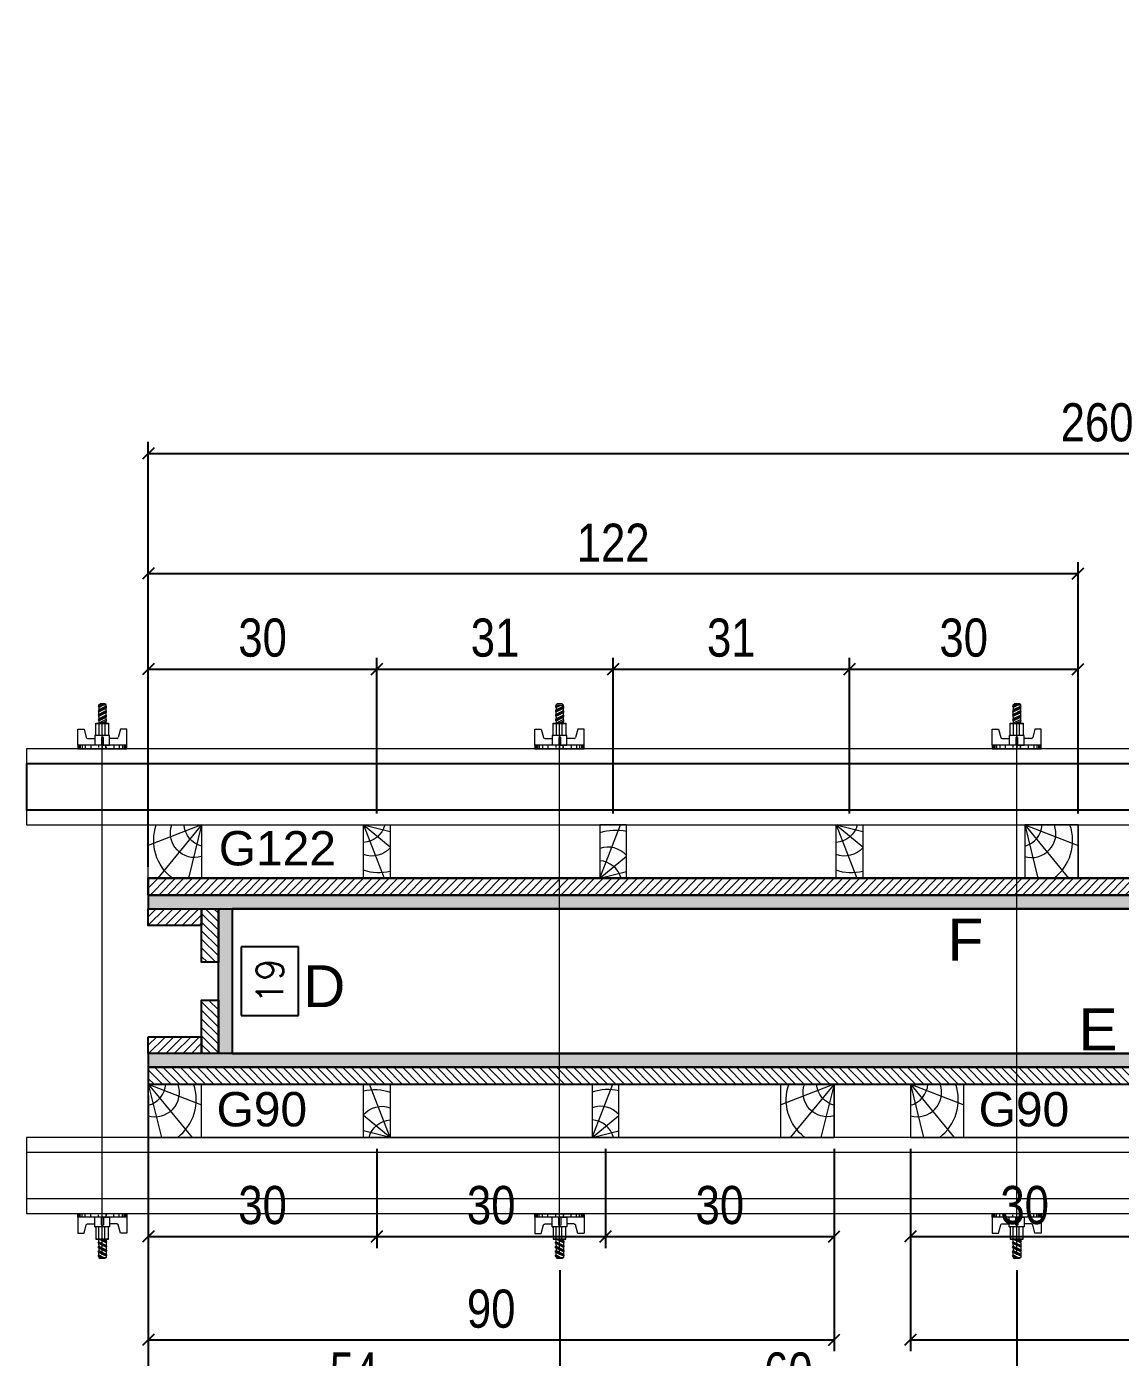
# Model space of a CAD drawing. Extents: x 2949 to 9203, y -16089 to 12527.
# Drawn here: x 4948.4 to 5235.4, y -11143.2 to -10794 of the extents above; entities that cross this region are included whole.
import ezdxf
from ezdxf.enums import TextEntityAlignment as Align

# ---------------------------------------------------------------- set-up
doc = ezdxf.new("R2010")
doc.units = 0
for name, color, linetype, lineweight in [('CONCRETO', 251, 'Continuous', 25), ('Hachura', 251, 'Continuous', 9), ('Madeira', 126, 'Continuous', 18), ('Perfil Metálico', 224, 'Continuous', 18)]:
    doc.layers.add(name, color=color, linetype=linetype, lineweight=lineweight)
for name, color, linetype in [('COTA', 241, 'Continuous'), ('MEIO_PONT', 93, 'Continuous'), ('Painéis', 200, 'Continuous'), ('SARRAFO', 251, 'Continuous'), ('TEXTO_GERAL', 7, 'Continuous')]:
    doc.layers.add(name, color=color, linetype=linetype)
doc.styles.add('ARIAL', font='arial.ttf')
doc.styles.add('COTA TECNICA 2X', font='techl___.ttf', dxfattribs={"height": 10})
doc.styles.add('ROMANS', font='romans.shx')
doc.styles.add('SANSSERIF', font='sas_____.pfb')
doc.dimstyles.new('Cota Seção interna', dxfattribs={"dimtxt": 7, "dimasz": 6, "dimexe": 0.18, "dimexo": 2, "dimgap": -4, "dimtad": 3, "dimdec": 1, "dimlfac": 0.5, "dimzin": 12, "dimdsep": 46, "dimtxsty": 'ROMANS', "dimblk": 'ARCHTICK', "dimcen": 0.09, "dimse1": 1, "dimse2": 1, "dimsd1": 1, "dimsd2": 1, "dimclrd": 180, "dimclre": 5, "dimclrt": 1, "dimadec": 0, "dimazin": 3, "dimtfac": 1, "dimtdec": 1, "dimtofl": 0, "dimtmove": 0, "dimatfit": 3, "dimldrblk": 'ARCHTICK', "dimfxl": 1, "dimtolj": 1, "dimtzin": 0, "dimarcsym": 0})
doc.dimstyles.new('SECAO PILAR', dxfattribs={"dimtxt": 10, "dimasz": 3, "dimexe": 3, "dimexo": 3, "dimgap": 3, "dimtad": 1, "dimdec": 1, "dimlfac": 0.5, "dimzin": 12, "dimdsep": 46, "dimtxsty": 'COTA TECNICA 2X', "dimblk1": 'OBLIQUE', "dimblk2": 'OBLIQUE', "dimsah": 1, "dimcen": 0.9, "dimclrd": 256, "dimclre": 256, "dimclrt": 256, "dimadec": 1, "dimazin": 3, "dimtfac": 1, "dimtdec": 1, "dimtmove": 0, "dimatfit": 3, "dimfxl": 1, "dimtolj": 1, "dimtzin": 12, "dimarcsym": 0})

# ---------------------------------------------------------------- blocks, each defined once
blk = doc.blocks.new('*D2766')
at = {"layer": 'COTA', "color": 180, "lineweight": -2, "transparency": 16777216}
for p, q in [((5019.71, -11035.46), (5004.71, -11035.46)), ((5004.71, -11035.46), (5004.71, -11053.46)), ((5019.71, -11053.46), (5019.71, -11035.46)), ((5004.71, -11053.46), (5019.71, -11053.46))]:
    blk.add_line(p, q, dxfattribs=at)
at = {"layer": 'Defpoints', "color": 0, "transparency": 16777216}
for p in [(5002.7, -11025.46), (5023.71, -11025.46), (5002.7, -11063.46)]:
    blk.add_point(p, dxfattribs=at)
at = {"layer": 'COTA', "color": 1, "transparency": 16777216, "insert": (5012.21, -11044.46), "char_height": 7, "attachment_point": 5, "rotation": 90, "style": 'ROMANS'}
blk.add_mtext('\\A1;19', dxfattribs=at)
blk = doc.blocks.new('_ArchTick')
at = {"color": 0, "linetype": 'ByBlock', "const_width": 0.15}
blk.add_lwpolyline([(-0.5, -0.5), (0.5, 0.5)], dxfattribs=at)
blk = doc.blocks.new('*D2820')
at = {"layer": 'COTA', "color": 180, "lineweight": -2, "transparency": 16777216}
for p, q in [((5283.3, -11025.96), (5257.3, -11025.96)), ((5257.3, -11025.96), (5257.3, -11040.96)), ((5283.3, -11040.96), (5283.3, -11025.96)), ((5257.3, -11040.96), (5283.3, -11040.96))]:
    blk.add_line(p, q, dxfattribs=at)
at = {"layer": 'Defpoints', "color": 0, "transparency": 16777216}
for p in [(5002.3, -11044.96), (5002.3, -11063.46), (5538.3, -11063.46)]:
    blk.add_point(p, dxfattribs=at)
at = {"layer": 'COTA', "color": 1, "transparency": 16777216, "insert": (5270.3, -11033.46), "char_height": 7, "attachment_point": 5, "style": 'ROMANS'}
blk.add_mtext('\\A1;268', dxfattribs=at)
blk = doc.blocks.new('C')
at = {"layer": 'Hachura', "color": 0}
for p, q in [((0, 3.22), (0, -3.22)), ((0.45, 3.22), (0, 3.22)), ((0.46, 3.16), (0, 3.16)), ((0.46, 3.05), (0, 3.05)), ((0.46, 2.88), (0, 2.88)), ((0, 2.75), (0, -1.16)), ((0.46, 2.65), (0, 2.65)), ((0.46, 2.23), (0, 2.23)), ((0.45, -3.23), (0.45, 3.22)), ((0.45, 3.22), (2.58, 3.22)), ((1.35, 1.94), (1.35, 0.96)), ((2.58, 2.39), (1.47, 2.09)), ((2.58, 3.22), (2.58, 2.39)), ((0.46, 1.51), (0, 1.51)), ((0.39, 0.49), (0.17, 0.49)), ((1.74, 0.97), (0.45, 0.97)), ((1.45, 0.1), (0.45, 0.1)), ((1.74, -0.97), (1.74, 0.97)), ((1.74, 0.97), (1.74, 0.84)), ((1.74, 0.97), (1.74, 0.84)), ((1.74, 0.84), (3.35, 0.84)), ((3.35, 0.45), (1.74, 0.45)), ((3.32, 0.84), (3.32, -0.84)), ((3.35, 0.84), (3.35, -0.84)), ((3.68, 0.45), (3.35, 0.45)), ((3.84, -0.52), (3.35, 0.45)), ((3.35, 0.06), (3.67, -0.57)), ((3.68, 0.45), (4.16, -0.52)), ((3.72, 0.5), (4.25, -0.57)), ((4.37, -0.55), (3.83, 0.53)), ((4.15, 0.45), (3.93, 0.45)), ((4.42, -0.52), (3.93, 0.45)), ((4.15, 0.45), (4.26, 0.45)), ((4.26, 0.45), (4.74, -0.52)), ((4.3, 0.5), (4.83, -0.57)), ((4.95, -0.55), (4.41, 0.53)), ((4.51, 0.45), (4.84, 0.45)), ((5, -0.52), (4.51, 0.45)), ((4.84, 0.45), (5.32, -0.52)), ((4.88, 0.5), (5.41, -0.57)), ((5.53, -0.55), (4.99, 0.53)), ((5.58, -0.52), (5.09, 0.45)), ((5.42, 0.45), (5.09, 0.45)), ((5.58, -0.52), (5.09, 0.45)), ((5.42, 0.45), (5.74, -0.19)), ((5.46, 0.5), (5.74, -0.07)), ((5.74, 0.19), (5.57, 0.53)), ((5.74, 0.32), (5.68, 0.45)), ((5.68, 0.45), (5.74, 0.45)), ((5.74, 0.45), (5.9, 0.29)), ((5.74, 0.45), (5.74, -0.52)), ((5.9, -0.36), (5.9, 0.29)), ((0.45, 0), (0, 0)), ((0.46, -1.52), (0, -1.52)), ((0.08, -0.48), (0.29, -0.48)), ((0.29, -0.48), (0.4, -0.48)), ((0.45, 0), (0.45, -0.97)), ((0.45, -0.16), (1.45, -0.16)), ((0.45, -0.65), (0.45, -0.32)), ((0.45, -3.23), (0.45, -0.65)), ((0.45, -0.97), (1.74, -0.97)), ((1.35, -1.94), (1.35, -0.97)), ((3.35, -0.32), (1.74, -0.32)), ((3.35, -0.84), (1.74, -0.84)), ((3.35, -0.07), (3.58, -0.52)), ((3.35, -0.52), (3.58, -0.52)), ((3.84, -0.52), (4.16, -0.52)), ((4.42, -0.52), (4.74, -0.52)), ((4.63, -0.52), (4.74, -0.52)), ((5, -0.52), (5.32, -0.52)), ((5.58, -0.52), (5.74, -0.52)), ((5.74, -0.52), (5.9, -0.36)), ((5.74, -0.52), (5.74, -0.52)), ((0.46, -2.23), (0, -2.23)), ((0.46, -2.65), (0, -2.65)), ((0.46, -2.88), (0, -2.88)), ((0.46, -3.05), (0, -3.05)), ((0.46, -3.16), (0, -3.16)), ((0, -3.22), (2.57, -3.22)), ((2.58, -2.39), (1.47, -2.1)), ((2.58, -3.23), (2.58, -2.39))]:
    blk.add_line(p, q, dxfattribs=at)
for centre, radius, start, end in [((1.52, 1.94), 0.161, 104.7436, 180), ((1.44, -0.03), 0.129, 272.695, 87.305), ((3.81, 0.39), 0.143, 25.5688, 154.4312), ((4.39, 0.39), 0.143, 25.5688, 154.4312), ((4.97, 0.39), 0.143, 25.5688, 154.4312), ((5.55, 0.39), 0.143, 25.5688, 154.4312), ((0.17, -0.37), 0.174, 221.744, 317.8592), ((3.71, -0.4), 0.174, 222.1408, 318.256), ((4.29, -0.4), 0.174, 222.1408, 318.256), ((4.87, -0.4), 0.174, 222.1408, 318.256), ((5.45, -0.4), 0.174, 222.1408, 318.256), ((5.61, -0.4), 0.174, 317.8592, 318.256), ((1.52, -1.94), 0.161, 180, 255.2564)]:
    blk.add_arc(centre, radius, start, end, dxfattribs=at)
blk = doc.blocks.new('_Oblique')
at = {"color": 0, "linetype": 'ByBlock', "lineweight": -2}
blk.add_line((-0.5, -0.5), (0.5, 0.5), dxfattribs=at)
blk = doc.blocks.new('*D2807')
at = {"layer": 'COTA', "lineweight": -2, "transparency": 16777216}
for p, q in [((4980.3, -11074.46), (4980.3, -11175.6)), ((5560.3, -11074.46), (5560.3, -11175.6)), ((5560.3, -11172.6), (4980.3, -11172.6))]:
    blk.add_line(p, q, dxfattribs=at)
at = {"layer": 'Defpoints', "color": 0, "transparency": 16777216}
for p in [(4980.3, -11071.46), (5560.3, -11071.46), (4980.3, -11172.6)]:
    blk.add_point(p, dxfattribs=at)
at = {"layer": 'COTA', "lineweight": -2, "transparency": 16777216, "xscale": 3, "yscale": 3, "zscale": 3, "rotation": 180}
blk.add_blockref('_Oblique', (4980.3, -11172.6), dxfattribs=at)
at = {"layer": 'COTA', "lineweight": -2, "transparency": 16777216, "xscale": 3, "yscale": 3, "zscale": 3}
blk.add_blockref('_Oblique', (5560.3, -11172.6), dxfattribs=at)
at = {"layer": 'COTA', "transparency": 16777216, "insert": (5270.3, -11164.47), "char_height": 10, "attachment_point": 5, "style": 'COTA TECNICA 2X'}
blk.add_mtext('\\A1;290 PAINEL', dxfattribs=at)
blk = doc.blocks.new('*D2808')
at = {"layer": 'COTA', "lineweight": -2, "transparency": 16777216}
for p, q in [((4980.3, -11014.46), (4980.3, -10902.97)), ((5500.3, -11014.46), (5500.3, -10902.97)), ((4980.3, -10905.97), (5500.3, -10905.97))]:
    blk.add_line(p, q, dxfattribs=at)
at = {"layer": 'Defpoints', "color": 0, "transparency": 16777216}
for p in [(5500.3, -10905.97), (4980.3, -11017.46), (5500.3, -11017.46)]:
    blk.add_point(p, dxfattribs=at)
at = {"layer": 'COTA', "lineweight": -2, "transparency": 16777216, "xscale": 3, "yscale": 3, "zscale": 3, "rotation": 180}
blk.add_blockref('_Oblique', (4980.3, -10905.97), dxfattribs=at)
at = {"layer": 'COTA', "lineweight": -2, "transparency": 16777216, "xscale": 3, "yscale": 3, "zscale": 3}
blk.add_blockref('_Oblique', (5500.3, -10905.97), dxfattribs=at)
at = {"layer": 'COTA', "transparency": 16777216, "insert": (5229.3, -10897.87), "char_height": 10, "attachment_point": 5, "style": 'COTA TECNICA 2X'}
blk.add_mtext('\\A1;260', dxfattribs=at)
blk = doc.blocks.new('PONTALETE')
at = {"layer": 'Madeira'}
for q in [(2.71, 7), (7, 5.76), (7, 1.74)]:
    blk.add_line((0, 0), q, dxfattribs=at)
blk.add_lwpolyline([(0, 0), (7, 0), (7, 7), (0, 7)], close=True, dxfattribs=at)
for centre, radius, start, end in [((2.04, 0.06), 6.23, 37.2818, 109.0913), ((1.09, 0.9), 3.19, 343.603, 109.9847), ((-0.21, -0.78), 3.09, 14.6322, 86.0383)]:
    blk.add_arc(centre, radius, start, end, dxfattribs=at)
blk = doc.blocks.new('MEIO PONTALETE')
at = {"layer": 'Madeira'}
for q in [(2.71, 7), (3.5, 2.88), (3.5, 0.87)]:
    blk.add_line((0, 0), q, dxfattribs=at)
blk.add_lwpolyline([(0, 0), (3.5, 0), (3.5, 7), (0, 7)], close=True, dxfattribs=at)
for centre, radius, start, end in [((2.04, 0.06), 6.23, 76.4499, 109.0913), ((1.09, 0.9), 3.19, 40.9063, 109.9847), ((-0.21, -0.78), 3.09, 14.6322, 86.0383)]:
    blk.add_arc(centre, radius, start, end, dxfattribs=at)
blk = doc.blocks.new('*D2811')
at = {"layer": 'COTA', "lineweight": -2, "transparency": 16777216}
for p, q in [((4980.3, -11088.46), (4980.3, -11114.48)), ((5040.3, -11088.46), (5040.3, -11114.48)), ((4980.3, -11111.48), (5040.3, -11111.48))]:
    blk.add_line(p, q, dxfattribs=at)
at = {"layer": 'Defpoints', "color": 0, "transparency": 16777216}
for p in [(4980.3, -11085.46), (5040.3, -11085.46), (5040.3, -11111.48)]:
    blk.add_point(p, dxfattribs=at)
at = {"layer": 'COTA', "lineweight": -2, "transparency": 16777216, "xscale": 3, "yscale": 3, "zscale": 3, "rotation": 180}
blk.add_blockref('_Oblique', (4980.3, -11111.48), dxfattribs=at)
at = {"layer": 'COTA', "lineweight": -2, "transparency": 16777216, "xscale": 3, "yscale": 3, "zscale": 3}
blk.add_blockref('_Oblique', (5040.3, -11111.48), dxfattribs=at)
at = {"layer": 'COTA', "transparency": 16777216, "insert": (5010.3, -11103.27), "char_height": 10, "attachment_point": 5, "style": 'COTA TECNICA 2X'}
blk.add_mtext('\\A1;30', dxfattribs=at)
blk = doc.blocks.new('*D2812')
at = {"layer": 'COTA', "lineweight": -2, "transparency": 16777216}
for p, q in [((5040.3, -11088.46), (5040.3, -11114.48)), ((5100.3, -11088.46), (5100.3, -11114.48)), ((5040.3, -11111.48), (5100.3, -11111.48))]:
    blk.add_line(p, q, dxfattribs=at)
at = {"layer": 'Defpoints', "color": 0, "transparency": 16777216}
for p in [(5040.3, -11085.46), (5100.3, -11085.46), (5100.3, -11111.48)]:
    blk.add_point(p, dxfattribs=at)
at = {"layer": 'COTA', "lineweight": -2, "transparency": 16777216, "xscale": 3, "yscale": 3, "zscale": 3, "rotation": 180}
blk.add_blockref('_Oblique', (5040.3, -11111.48), dxfattribs=at)
at = {"layer": 'COTA', "lineweight": -2, "transparency": 16777216, "xscale": 3, "yscale": 3, "zscale": 3}
blk.add_blockref('_Oblique', (5100.3, -11111.48), dxfattribs=at)
at = {"layer": 'COTA', "transparency": 16777216, "insert": (5070.3, -11103.27), "char_height": 10, "attachment_point": 5, "style": 'COTA TECNICA 2X'}
blk.add_mtext('\\A1;30', dxfattribs=at)
blk = doc.blocks.new('*D2813')
at = {"layer": 'COTA', "lineweight": -2, "transparency": 16777216}
for p, q in [((5100.3, -11088.46), (5100.3, -11114.48)), ((5160.3, -11088.46), (5160.3, -11114.48)), ((5100.3, -11111.48), (5160.3, -11111.48))]:
    blk.add_line(p, q, dxfattribs=at)
at = {"layer": 'Defpoints', "color": 0, "transparency": 16777216}
for p in [(5100.3, -11085.46), (5160.3, -11085.46), (5160.3, -11111.48)]:
    blk.add_point(p, dxfattribs=at)
at = {"layer": 'COTA', "lineweight": -2, "transparency": 16777216, "xscale": 3, "yscale": 3, "zscale": 3, "rotation": 180}
blk.add_blockref('_Oblique', (5100.3, -11111.48), dxfattribs=at)
at = {"layer": 'COTA', "lineweight": -2, "transparency": 16777216, "xscale": 3, "yscale": 3, "zscale": 3}
blk.add_blockref('_Oblique', (5160.3, -11111.48), dxfattribs=at)
at = {"layer": 'COTA', "transparency": 16777216, "insert": (5130.3, -11103.27), "char_height": 10, "attachment_point": 5, "style": 'COTA TECNICA 2X'}
blk.add_mtext('\\A1;30', dxfattribs=at)
blk = doc.blocks.new('*D2814')
at = {"layer": 'COTA', "lineweight": -2, "transparency": 16777216}
for p, q in [((4980.3, -11088.46), (4980.3, -11141.59)), ((5160.3, -11088.46), (5160.3, -11141.59)), ((4980.3, -11138.59), (5160.3, -11138.59))]:
    blk.add_line(p, q, dxfattribs=at)
at = {"layer": 'Defpoints', "color": 0, "transparency": 16777216}
for p in [(4980.3, -11085.46), (5160.3, -11085.46), (5160.3, -11138.59)]:
    blk.add_point(p, dxfattribs=at)
at = {"layer": 'COTA', "lineweight": -2, "transparency": 16777216, "xscale": 3, "yscale": 3, "zscale": 3, "rotation": 180}
blk.add_blockref('_Oblique', (4980.3, -11138.59), dxfattribs=at)
at = {"layer": 'COTA', "lineweight": -2, "transparency": 16777216, "xscale": 3, "yscale": 3, "zscale": 3}
blk.add_blockref('_Oblique', (5160.3, -11138.59), dxfattribs=at)
at = {"layer": 'COTA', "transparency": 16777216, "insert": (5070.3, -11130.46), "char_height": 10, "attachment_point": 5, "style": 'COTA TECNICA 2X'}
blk.add_mtext('\\A1;90', dxfattribs=at)
blk = doc.blocks.new('*D2757')
at = {"layer": 'COTA', "lineweight": -2, "transparency": 16777216}
for p, q in [((5180.3, -11088.46), (5180.3, -11114.48)), ((5240.3, -11088.46), (5240.3, -11114.48)), ((5180.3, -11111.48), (5240.3, -11111.48))]:
    blk.add_line(p, q, dxfattribs=at)
at = {"layer": 'Defpoints', "color": 0, "transparency": 16777216}
for p in [(5180.3, -11085.46), (5240.3, -11085.46), (5240.3, -11111.48)]:
    blk.add_point(p, dxfattribs=at)
at = {"layer": 'COTA', "lineweight": -2, "transparency": 16777216, "xscale": 3, "yscale": 3, "zscale": 3, "rotation": 180}
blk.add_blockref('_Oblique', (5180.3, -11111.48), dxfattribs=at)
at = {"layer": 'COTA', "lineweight": -2, "transparency": 16777216, "xscale": 3, "yscale": 3, "zscale": 3}
blk.add_blockref('_Oblique', (5240.3, -11111.48), dxfattribs=at)
at = {"layer": 'COTA', "transparency": 16777216, "insert": (5210.3, -11103.27), "char_height": 10, "attachment_point": 5, "style": 'COTA TECNICA 2X'}
blk.add_mtext('\\A1;30', dxfattribs=at)
blk = doc.blocks.new('*D2760')
at = {"layer": 'COTA', "lineweight": -2, "transparency": 16777216}
for p, q in [((5180.3, -11088.46), (5180.3, -11141.59)), ((5360.3, -11088.46), (5360.3, -11141.59)), ((5180.3, -11138.59), (5360.3, -11138.59))]:
    blk.add_line(p, q, dxfattribs=at)
at = {"layer": 'Defpoints', "color": 0, "transparency": 16777216}
for p in [(5180.3, -11085.46), (5360.3, -11085.46), (5360.3, -11138.59)]:
    blk.add_point(p, dxfattribs=at)
at = {"layer": 'COTA', "lineweight": -2, "transparency": 16777216, "xscale": 3, "yscale": 3, "zscale": 3, "rotation": 180}
blk.add_blockref('_Oblique', (5180.3, -11138.59), dxfattribs=at)
at = {"layer": 'COTA', "lineweight": -2, "transparency": 16777216, "xscale": 3, "yscale": 3, "zscale": 3}
blk.add_blockref('_Oblique', (5360.3, -11138.59), dxfattribs=at)
at = {"layer": 'COTA', "transparency": 16777216, "insert": (5270.3, -11130.46), "char_height": 10, "attachment_point": 5, "style": 'COTA TECNICA 2X'}
blk.add_mtext('\\A1;90', dxfattribs=at)
blk = doc.blocks.new('*D2815')
at = {"layer": 'COTA', "lineweight": -2, "transparency": 16777216}
for p, q in [((4980.3, -11000.46), (4980.3, -10959.59)), ((5040.3, -11000.46), (5040.3, -10959.59)), ((4980.3, -10962.59), (5040.3, -10962.59))]:
    blk.add_line(p, q, dxfattribs=at)
at = {"layer": 'Defpoints', "color": 0, "transparency": 16777216}
for p in [(5040.3, -10962.59), (4980.3, -11003.46), (5040.3, -11003.46)]:
    blk.add_point(p, dxfattribs=at)
at = {"layer": 'COTA', "lineweight": -2, "transparency": 16777216, "xscale": 3, "yscale": 3, "zscale": 3, "rotation": 180}
blk.add_blockref('_Oblique', (4980.3, -10962.59), dxfattribs=at)
at = {"layer": 'COTA', "lineweight": -2, "transparency": 16777216, "xscale": 3, "yscale": 3, "zscale": 3}
blk.add_blockref('_Oblique', (5040.3, -10962.59), dxfattribs=at)
at = {"layer": 'COTA', "transparency": 16777216, "insert": (5010.3, -10954.37), "char_height": 10, "attachment_point": 5, "style": 'COTA TECNICA 2X'}
blk.add_mtext('\\A1;30', dxfattribs=at)
blk = doc.blocks.new('*D2816')
at = {"layer": 'COTA', "lineweight": -2, "transparency": 16777216}
for p, q in [((5040.3, -11000.46), (5040.3, -10959.59)), ((5102.3, -11000.46), (5102.3, -10959.59)), ((5040.3, -10962.59), (5102.3, -10962.59))]:
    blk.add_line(p, q, dxfattribs=at)
at = {"layer": 'Defpoints', "color": 0, "transparency": 16777216}
for p in [(5102.3, -10962.59), (5040.3, -11003.46), (5102.3, -11003.46)]:
    blk.add_point(p, dxfattribs=at)
at = {"layer": 'COTA', "lineweight": -2, "transparency": 16777216, "xscale": 3, "yscale": 3, "zscale": 3, "rotation": 180}
blk.add_blockref('_Oblique', (5040.3, -10962.59), dxfattribs=at)
at = {"layer": 'COTA', "lineweight": -2, "transparency": 16777216, "xscale": 3, "yscale": 3, "zscale": 3}
blk.add_blockref('_Oblique', (5102.3, -10962.59), dxfattribs=at)
at = {"layer": 'COTA', "transparency": 16777216, "insert": (5071.3, -10954.37), "char_height": 10, "attachment_point": 5, "style": 'COTA TECNICA 2X'}
blk.add_mtext('\\A1;31', dxfattribs=at)
blk = doc.blocks.new('*D2817')
at = {"layer": 'COTA', "lineweight": -2, "transparency": 16777216}
for p, q in [((5102.3, -11000.46), (5102.3, -10959.59)), ((5164.3, -11000.46), (5164.3, -10959.59)), ((5102.3, -10962.59), (5164.3, -10962.59))]:
    blk.add_line(p, q, dxfattribs=at)
at = {"layer": 'Defpoints', "color": 0, "transparency": 16777216}
for p in [(5164.3, -10962.59), (5102.3, -11003.46), (5164.3, -11003.46)]:
    blk.add_point(p, dxfattribs=at)
at = {"layer": 'COTA', "lineweight": -2, "transparency": 16777216, "xscale": 3, "yscale": 3, "zscale": 3, "rotation": 180}
blk.add_blockref('_Oblique', (5102.3, -10962.59), dxfattribs=at)
at = {"layer": 'COTA', "lineweight": -2, "transparency": 16777216, "xscale": 3, "yscale": 3, "zscale": 3}
blk.add_blockref('_Oblique', (5164.3, -10962.59), dxfattribs=at)
at = {"layer": 'COTA', "transparency": 16777216, "insert": (5133.3, -10954.37), "char_height": 10, "attachment_point": 5, "style": 'COTA TECNICA 2X'}
blk.add_mtext('\\A1;31', dxfattribs=at)
blk = doc.blocks.new('*D2818')
at = {"layer": 'COTA', "lineweight": -2, "transparency": 16777216}
for p, q in [((5164.3, -11000.46), (5164.3, -10959.59)), ((5224.3, -11000.46), (5224.3, -10959.59)), ((5164.3, -10962.59), (5224.3, -10962.59))]:
    blk.add_line(p, q, dxfattribs=at)
at = {"layer": 'Defpoints', "color": 0, "transparency": 16777216}
for p in [(5224.3, -10962.59), (5164.3, -11003.46), (5224.3, -11003.46)]:
    blk.add_point(p, dxfattribs=at)
at = {"layer": 'COTA', "lineweight": -2, "transparency": 16777216, "xscale": 3, "yscale": 3, "zscale": 3, "rotation": 180}
blk.add_blockref('_Oblique', (5164.3, -10962.59), dxfattribs=at)
at = {"layer": 'COTA', "lineweight": -2, "transparency": 16777216, "xscale": 3, "yscale": 3, "zscale": 3}
blk.add_blockref('_Oblique', (5224.3, -10962.59), dxfattribs=at)
at = {"layer": 'COTA', "transparency": 16777216, "insert": (5194.3, -10954.37), "char_height": 10, "attachment_point": 5, "style": 'COTA TECNICA 2X'}
blk.add_mtext('\\A1;30', dxfattribs=at)
blk = doc.blocks.new('*D2819')
at = {"layer": 'COTA', "lineweight": -2, "transparency": 16777216}
for p, q in [((4980.3, -11000.46), (4980.3, -10934.47)), ((5224.3, -11000.46), (5224.3, -10934.47)), ((4980.3, -10937.47), (5224.3, -10937.47))]:
    blk.add_line(p, q, dxfattribs=at)
at = {"layer": 'Defpoints', "color": 0, "transparency": 16777216}
for p in [(5224.3, -10937.47), (4980.3, -11003.46), (5224.3, -11003.46)]:
    blk.add_point(p, dxfattribs=at)
at = {"layer": 'COTA', "lineweight": -2, "transparency": 16777216, "xscale": 3, "yscale": 3, "zscale": 3, "rotation": 180}
blk.add_blockref('_Oblique', (4980.3, -10937.47), dxfattribs=at)
at = {"layer": 'COTA', "lineweight": -2, "transparency": 16777216, "xscale": 3, "yscale": 3, "zscale": 3}
blk.add_blockref('_Oblique', (5224.3, -10937.47), dxfattribs=at)
at = {"layer": 'COTA', "transparency": 16777216, "insert": (5102.3, -10929.41), "char_height": 10, "attachment_point": 5, "style": 'COTA TECNICA 2X'}
blk.add_mtext('\\A1;122', dxfattribs=at)
blk = doc.blocks.new('*D2797')
at = {"layer": 'COTA', "lineweight": -2, "transparency": 16777216}
for p, q in [((4980.3, -11088.46), (4980.3, -11158.06)), ((5088.28, -11120.27), (5088.28, -11158.06)), ((4980.3, -11155.06), (5088.28, -11155.06))]:
    blk.add_line(p, q, dxfattribs=at)
at = {"layer": 'Defpoints', "color": 0, "transparency": 16777216}
for p in [(4980.3, -11085.46), (5088.28, -11117.27), (5088.28, -11155.06)]:
    blk.add_point(p, dxfattribs=at)
at = {"layer": 'COTA', "lineweight": -2, "transparency": 16777216, "xscale": 3, "yscale": 3, "zscale": 3, "rotation": 180}
blk.add_blockref('_Oblique', (4980.3, -11155.06), dxfattribs=at)
at = {"layer": 'COTA', "lineweight": -2, "transparency": 16777216, "xscale": 3, "yscale": 3, "zscale": 3}
blk.add_blockref('_Oblique', (5088.28, -11155.06), dxfattribs=at)
at = {"layer": 'COTA', "transparency": 16777216, "insert": (5034.29, -11146.95), "char_height": 10, "attachment_point": 5, "style": 'COTA TECNICA 2X'}
blk.add_mtext('\\A1;54', dxfattribs=at)
blk = doc.blocks.new('*D2798')
at = {"layer": 'COTA', "linetype": 'ByBlock', "lineweight": -2, "transparency": 16777216}
for p, q in [((5088.28, -11120.27), (5088.28, -11158.06)), ((5208.28, -11120.26), (5208.28, -11158.06)), ((5088.28, -11155.06), (5208.28, -11155.06))]:
    blk.add_line(p, q, dxfattribs=at)
at = {"layer": 'Defpoints', "color": 0, "linetype": 'ByBlock', "transparency": 16777216}
for p in [(5088.28, -11117.27), (5208.28, -11117.26), (5208.28, -11155.06)]:
    blk.add_point(p, dxfattribs=at)
at = {"layer": 'COTA', "linetype": 'ByBlock', "lineweight": -2, "transparency": 16777216, "xscale": 3, "yscale": 3, "zscale": 3, "rotation": 180}
blk.add_blockref('_Oblique', (5088.28, -11155.06), dxfattribs=at)
at = {"layer": 'COTA', "linetype": 'ByBlock', "lineweight": -2, "transparency": 16777216, "xscale": 3, "yscale": 3, "zscale": 3}
blk.add_blockref('_Oblique', (5208.28, -11155.06), dxfattribs=at)
at = {"layer": 'COTA', "linetype": 'ByBlock', "transparency": 16777216, "insert": (5148.28, -11146.95), "char_height": 10, "attachment_point": 5, "style": 'COTA TECNICA 2X'}
blk.add_mtext('\\A1;60', dxfattribs=at)
blk = doc.blocks.new('*D2799')
at = {"layer": 'COTA', "linetype": 'ByBlock', "lineweight": -2, "transparency": 16777216}
for p, q in [((5208.28, -11120.26), (5208.28, -11158.06)), ((5328.28, -11120.28), (5328.28, -11158.06)), ((5208.28, -11155.06), (5328.28, -11155.06))]:
    blk.add_line(p, q, dxfattribs=at)
at = {"layer": 'Defpoints', "color": 0, "linetype": 'ByBlock', "transparency": 16777216}
for p in [(5208.28, -11117.26), (5328.28, -11117.28), (5328.28, -11155.06)]:
    blk.add_point(p, dxfattribs=at)
at = {"layer": 'COTA', "linetype": 'ByBlock', "lineweight": -2, "transparency": 16777216, "xscale": 3, "yscale": 3, "zscale": 3, "rotation": 180}
blk.add_blockref('_Oblique', (5208.28, -11155.06), dxfattribs=at)
at = {"layer": 'COTA', "linetype": 'ByBlock', "lineweight": -2, "transparency": 16777216, "xscale": 3, "yscale": 3, "zscale": 3}
blk.add_blockref('_Oblique', (5328.28, -11155.06), dxfattribs=at)
at = {"layer": 'COTA', "linetype": 'ByBlock', "transparency": 16777216, "insert": (5268.28, -11146.95), "char_height": 10, "attachment_point": 5, "style": 'COTA TECNICA 2X'}
blk.add_mtext('\\A1;60', dxfattribs=at)

msp = doc.modelspace()

# ---------------------------------------------------------------- hatches: boundary and pattern name
at = {"layer": 'Hachura'}
h = msp.add_hatch(dxfattribs=at)
h.set_pattern_fill('ANSI31', color=256, scale=0.5, angle=360, style=0)
h.set_pattern_definition([(45, (15384.6657, 12261.9608), (-1.12253202, 1.12253202), [])])
h.paths.add_polyline_path([(4980.3, -11021.86), (4980.3, -11017.46), (5500.3, -11017.46), (5500.3, -11021.86)])
h = msp.add_hatch(color=256, dxfattribs=at)
h.dxf.hatch_style = 1
h.paths.add_polyline_path([(4980.3, -11025.46), (5500.3, -11025.46), (5500.3, -11021.86), (4980.3, -11021.86)])
h = msp.add_hatch(dxfattribs=at)
h.set_pattern_fill('ANSI31', color=256, scale=0.5, angle=180, style=0)
h.set_pattern_definition([(225, (-3796.238, -33413.6555), (1.12253202, -1.12253202), [])])
h.paths.add_polyline_path([(4994.3, -11029.86), (4994.3, -11025.46), (4980.3, -11025.46), (4980.3, -11029.86)])
h = msp.add_hatch(dxfattribs=at)
h.set_pattern_fill('ANSI31', color=256, scale=0.5, angle=90, style=0)
h.set_pattern_definition([(135, (-16867.4943, -890.8955), (-1.12253202, -1.12253202), [])])
h.paths.add_polyline_path([(4994.3, -11039.46), (4998.7, -11039.46), (4998.7, -11025.46), (4994.3, -11025.46)])
h = msp.add_hatch(color=256, dxfattribs=at)
h.dxf.hatch_style = 1
h.paths.add_polyline_path([(5002.3, -11063.46), (4998.7, -11063.46), (4998.7, -11025.46), (5002.3, -11025.46)])
h = msp.add_hatch(dxfattribs=at)
h.set_pattern_fill('ANSI31', color=256, scale=0.5, angle=90, style=0)
h.set_pattern_definition([(135, (-16867.4943, -866.8955), (-1.12253202, -1.12253202), [])])
h.paths.add_polyline_path([(4994.3, -11063.46), (4998.7, -11063.46), (4998.7, -11049.46), (4994.3, -11049.46)])
h = msp.add_hatch(dxfattribs=at)
h.set_pattern_fill('ANSI31', color=256, scale=0.5, angle=180, style=0)
h.set_pattern_definition([(225, (-3796.238, -33380.0555), (1.12253202, -1.12253202), [])])
h.paths.add_polyline_path([(4994.3, -11063.46), (4994.3, -11059.06), (4980.3, -11059.06), (4980.3, -11063.46)])
h = msp.add_hatch(color=256, dxfattribs=at)
h.dxf.hatch_style = 1
h.paths.add_polyline_path([(5560.3, -11067.06), (5560.3, -11063.46), (4980.3, -11063.46), (4980.3, -11067.06)])
h = msp.add_hatch(dxfattribs=at)
h.set_pattern_fill('ANSI31', color=256, scale=0.5, angle=270, style=0)
h.set_pattern_definition([(315, (-2381.0758, -21711.75), (1.12253202, 1.12253202), [])])
h.paths.add_polyline_path([(4980.3, -11071.46), (4980.3, -11067.06), (5560.3, -11067.06), (5560.3, -11071.46)])

# ---------------------------------------------------------------- linework, layer by layer
at = {"layer": 'CONCRETO', "color": 2}
msp.add_lwpolyline([(5538.3, -10587.46), (5500.3, -10587.46), (5500.3, -11025.46), (5002.3, -11025.46), (5002.3, -11063.46), (5538.3, -11063.46)], close=True, dxfattribs=at)
at = {"layer": 'Hachura'}
for p, q in [((4968.21, -11116.26), (4968.22, -10976.46)), ((5088.21, -11116.27), (5088.22, -10976.47)), ((5208.21, -11116.27), (5208.22, -10976.47))]:
    msp.add_line(p, q, dxfattribs=at)
at = {"layer": 'Madeira'}
for points in [[(4980.3, -11017.46), (4980.3, -11003.46), (5224.3, -11003.46), (5224.3, -11017.46)], [(5560.3, -11071.46), (5560.3, -11085.46), (4980.3, -11085.46), (4980.3, -11071.46)], [(4980.3, -11071.46), (4980.3, -11085.46), (5160.3, -11085.46), (5160.3, -11071.46)], [(5180.3, -11071.46), (5180.3, -11085.46), (5360.3, -11085.46), (5360.3, -11071.46)]]:
    msp.add_lwpolyline(points, close=True, dxfattribs=at)
at = {"layer": 'Painéis'}
for points in [[(4980.3, -11025.46), (5500.3, -11025.46), (5500.3, -11021.86), (4980.3, -11021.86)], [(5002.3, -11063.46), (4998.7, -11063.46), (4998.7, -11025.46), (5002.3, -11025.46)], [(5560.3, -11067.06), (5560.3, -11063.46), (4980.3, -11063.46), (4980.3, -11067.06)]]:
    msp.add_lwpolyline(points, close=True, dxfattribs=at)
at = {"layer": 'Perfil Metálico'}
for points in [[(4948.36, -10983.46), (4948.36, -11003.46), (5492.3, -11003.46), (5492.3, -10983.46)], [(4948.36, -11085.46), (4948.36, -11105.46), (5598.62, -11105.46), (5598.62, -11085.46)], [(5598.62, -11101.46), (5598.62, -11089.46), (4948.36, -11089.46), (4948.36, -11101.46)]]:
    msp.add_lwpolyline(points, close=True, dxfattribs=at)
at = {"layer": 'SARRAFO'}
for points in [[(5492.3, -10999.46), (5492.3, -10987.46), (4948.36, -10987.46), (4948.36, -10999.46)], [(5500.3, -11017.46), (4980.3, -11017.46), (4980.3, -11021.86), (5500.3, -11021.86)], [(5500.3, -11017.46), (5500.3, -11021.86), (4980.3, -11021.86), (4980.3, -11017.46)], [(4980.3, -11025.46), (4994.3, -11025.46), (4994.3, -11029.86), (4980.3, -11029.86)], [(4998.7, -11025.46), (4998.7, -11039.46), (4994.3, -11039.46), (4994.3, -11025.46)], [(4998.7, -11049.46), (4998.7, -11063.46), (4994.3, -11063.46), (4994.3, -11049.46)], [(4980.3, -11059.06), (4994.3, -11059.06), (4994.3, -11063.46), (4980.3, -11063.46)], [(5560.3, -11067.06), (4980.3, -11067.06), (4980.3, -11071.46), (5560.3, -11071.46)], [(5560.3, -11067.06), (4980.3, -11067.06), (4980.3, -11071.46), (5560.3, -11071.46)]]:
    msp.add_lwpolyline(points, close=True, dxfattribs=at)

# ---------------------------------------------------------------- block references
at = {"layer": 'Hachura', "linetype": 'Continuous', "yscale": 2, "zscale": 2}
for p, xscale, rotation in [((4968.21, -10983.46), 2, 90.00000000000001), ((5088.21, -10983.47), 2, 90.00000000000001), ((5208.21, -10983.46), 2, 90.00000000000001), ((4968.21, -11105.46), -2, 90), ((5088.21, -11105.47), -2, 90), ((5208.21, -11105.46), -2, 90)]:
    msp.add_blockref('C', p, dxfattribs=dict(at, xscale=xscale, rotation=rotation))
at = {"layer": 'Madeira'}
for name, p, xscale, yscale, zscale, rotation in [('PONTALETE', (4994.3, -11003.46), -2, 2, 2, 90), ('MEIO PONTALETE', (5036.8, -11003.46), -1.999999997962732, 1.999999997962732, 1.999999997962732, 180), ('MEIO PONTALETE', (5160.8, -11003.46), -1.999999997962732, 1.999999997962732, 1.999999997962732, 180), ('PONTALETE', (5210.3, -11003.46), 2, 2, 2, 270)]:
    msp.add_blockref(name, p, dxfattribs=dict(at, xscale=xscale, yscale=yscale, zscale=zscale, rotation=rotation))
at = {"layer": 'Madeira', "xscale": 1.999999997962732, "yscale": 1.999999997962732, "zscale": 1.999999997962732}
msp.add_blockref('MEIO PONTALETE', (5098.8, -11017.46), dxfattribs=at)
at = {"layer": 'MEIO_PONT', "yscale": 2, "zscale": 2}
for p, xscale, rotation in [((4980.3, -11071.46), 2, 270), ((5160.3, -11071.46), -2, 90.00000000000007), ((5180.3, -11071.46), 2, 270)]:
    msp.add_blockref('PONTALETE', p, dxfattribs=dict(at, xscale=xscale, rotation=rotation))
at = {"layer": 'MEIO_PONT', "yscale": 1.999999997962732, "zscale": 1.999999997962732}
for p, xscale in [((5043.8, -11085.46), -1.999999997962732), ((5096.8, -11085.46), 1.999999997962732)]:
    msp.add_blockref('MEIO PONTALETE', p, dxfattribs=dict(at, xscale=xscale))

# ---------------------------------------------------------------- texts
at = {"layer": 'TEXTO_GERAL', "color": 0, "linetype": 'Continuous', "style": 'SANSSERIF'}
for s, p in [('G122', (4998.8, -11009.58)), ('G90', (4998.22, -11078.06)), ('G90', (5198.22, -11078.06))]:
    msp.add_text(s, height=9, dxfattribs=at).set_placement(p, align=Align.MIDDLE_LEFT)
at = {"layer": 'TEXTO_GERAL', "style": 'ARIAL'}
for s, p in [('F', (5194.78, -11033.6)), ('D', (5026.46, -11045.78)), ('E', (5229.58, -11057.11))]:
    msp.add_text(s, height=11, dxfattribs=at).set_placement(p, align=Align.MIDDLE_CENTER)

# ---------------------------------------------------------------- dimensions: what is measured, and where the dimension line sits
at = {"layer": 'COTA'}
dim = msp.add_linear_dim(base=(5500.3, -10905.97), p1=(4980.3, -11017.46), p2=(5500.3, -11017.46), dimstyle='SECAO PILAR', dxfattribs=at)
dim.commit()
dim.dimension.update_dxf_attribs({"geometry": '*D2808', "text_midpoint": (5229.3, -10905.97), "dimtype": 160})
for base, p1, p2, picture, middle in [((5224.3, -10937.47), (4980.3, -11003.46), (5224.3, -11003.46), '*D2819', (5102.3, -10929.41)), ((5040.3, -10962.59), (4980.3, -11003.46), (5040.3, -11003.46), '*D2815', (5010.3, -10954.37)), ((5102.3, -10962.59), (5040.3, -11003.46), (5102.3, -11003.46), '*D2816', (5071.3, -10954.37)), ((5164.3, -10962.59), (5102.3, -11003.46), (5164.3, -11003.46), '*D2817', (5133.3, -10954.37)), ((5224.3, -10962.59), (5164.3, -11003.46), (5224.3, -11003.46), '*D2818', (5194.3, -10954.37)), ((5040.3, -11111.48), (4980.3, -11085.46), (5040.3, -11085.46), '*D2811', (5010.3, -11103.27)), ((5160.3, -11138.59), (4980.3, -11085.46), (5160.3, -11085.46), '*D2814', (5070.3, -11130.46)), ((5088.28, -11155.06), (4980.3, -11085.46), (5088.28, -11117.27), '*D2797', (5034.29, -11146.95)), ((5100.3, -11111.48), (5040.3, -11085.46), (5100.3, -11085.46), '*D2812', (5070.3, -11103.27)), ((5160.3, -11111.48), (5100.3, -11085.46), (5160.3, -11085.46), '*D2813', (5130.3, -11103.27)), ((5240.3, -11111.48), (5180.3, -11085.46), (5240.3, -11085.46), '*D2757', (5210.3, -11103.27)), ((5360.3, -11138.59), (5180.3, -11085.46), (5360.3, -11085.46), '*D2760', (5270.3, -11130.46))]:
    dim = msp.add_linear_dim(base=base, p1=p1, p2=p2, dimstyle='SECAO PILAR', dxfattribs=at)
    dim.commit()
    dim.dimension.update_dxf_attribs({"geometry": picture, "text_midpoint": middle})
dim = msp.add_linear_dim(base=(5002.3, -11044.96), p1=(5538.3, -11063.46), p2=(5002.3, -11063.46), angle=180, dimstyle='Cota Seção interna', dxfattribs=at)
dim.commit()
dim.dimension.update_dxf_attribs({"geometry": '*D2820', "text_midpoint": (5270.3, -11033.46)})
dim = msp.add_linear_dim(base=(5023.71, -11025.46), p1=(5002.7, -11063.46), p2=(5002.7, -11025.46), angle=90, dimstyle='Cota Seção interna', dxfattribs=at)
dim.commit()
dim.dimension.update_dxf_attribs({"geometry": '*D2766', "text_midpoint": (5023.71, -11044.46), "dimtype": 160})
dim = msp.add_linear_dim(base=(4980.3, -11172.6), p1=(5560.3, -11071.46), p2=(4980.3, -11071.46), text='<> PAINEL', dimstyle='SECAO PILAR', dxfattribs=at)
dim.commit()
dim.dimension.update_dxf_attribs({"geometry": '*D2807', "text_midpoint": (5270.3, -11172.6), "dimtype": 160})
at = {"layer": 'COTA', "linetype": 'ByBlock'}
for base, p1, p2, picture, middle in [((5208.28, -11155.06), (5088.28, -11117.27), (5208.28, -11117.26), '*D2798', (5148.28, -11146.95)), ((5328.28, -11155.06), (5208.28, -11117.26), (5328.28, -11117.28), '*D2799', (5268.28, -11146.95))]:
    dim = msp.add_linear_dim(base=base, p1=p1, p2=p2, dimstyle='SECAO PILAR', override={"dimtmove": 1}, dxfattribs=at)
    dim.commit()
    dim.dimension.update_dxf_attribs({"geometry": picture, "text_midpoint": middle})

doc.saveas('drawing.dxf')
